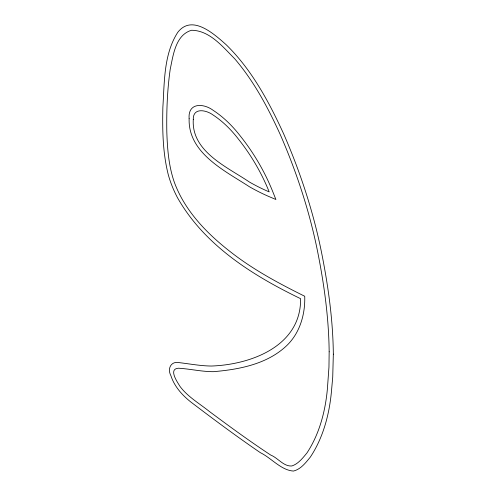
<?xml version="1.0" encoding="UTF-8"?>
<svg xmlns="http://www.w3.org/2000/svg" width="496" height="496" viewBox="0 0 496 496"><rect width="100%" height="100%" fill="white"/><g stroke="black" fill="none" stroke-linecap="round" stroke-linejoin="round"><path stroke-width="0.74" d="M329.158 351.794L328.96 367.133L327.41 388.666A241.354 139.345 60 0 1 306.85 453.096C302.659 458.093 298.325 463.853 291.877 465.967C283.718 466.717 277.859 457.864 270.748 455.074C249.755 441.266 229.474 426.424 209.324 411.426C199.411 403.471 187.947 396.943 180.166 386.644C177.63 382.49 167.908 368.826 178.479 368.218C190.111 368.906 201.612 371.678 213.317 371.684C239.419 369.489 267.542 364.095 287.085 345.266C300.049 332.58 305.307 314.024 304.73 296.255C279.012 283.501 253.493 269.861 230.776 252.086C207.099 233.734 185.07 211.197 174.468 182.627C168.696 166.321 167.375 148.899 166.811 131.738C166.476 110.831 167.27 89.838 170.24 69.124C173.234 55.192 175.479 34.918 191.592 30.256C209.74 30.454 222.778 46.872 234.633 58.689C253.946 81.226 268.007 107.682 280.252 134.559A381.877 220.478 60 0 1 318.066 253.884C324.409 286.142 328.811 318.885 329.158 351.794M333.331 354.132L332.729 377.14L331.446 391.468A247.064 142.643 60 0 1 310.236 457.219C305.672 462.743 300.83 469.216 293.527 471.057C281.238 470.406 271.145 457.864 260.381 452.687C236.679 436.499 213.646 419.356 190.799 401.983C183.942 396.54 177.711 390.061 173.637 382.236A25.339 14.632 60 0 1 170.971 375.856C166.978 368.646 171.046 360.555 179.812 362.712C190.303 363.965 200.768 365.936 211.358 366.036C251.112 364.653 301.171 346.022 300.607 298.679C252.532 275.429 204.47 245.272 177.525 197.768A69.961 40.393 60 0 1 168.287 174.735C162.707 152.731 162.359 129.809 162.868 107.235C164.517 82.001 163.612 54.362 177.766 32.321C192.076 13.869 214.136 34.063 226.077 44.634C251.708 69.57 268.851 101.655 283.638 133.827A387.705 223.845 60 0 1 322.022 254.901C328.445 287.593 332.99 320.769 333.331 354.132M189.131 118.705C188.04 153.208 225.041 170.822 249.426 186.75A229.009 132.215 60 0 0 269.731 196.881L275.912 199.51L272.695 191.487A129.276 74.636 60 0 0 240.43 136.171A82.317 47.523 60 0 0 213.292 110.416C203.558 103.075 187.761 102.436 189.131 118.705M193.279 119.455C191.264 151.683 227.211 166.935 249.42 182.038A223.126 128.824 60 0 0 269.198 191.902A123.504 71.306 60 0 0 238.322 138.985A76.551 44.194 60 0 0 213.032 114.967C206.466 110.044 192.938 107.142 193.279 119.455"/></g></svg>
